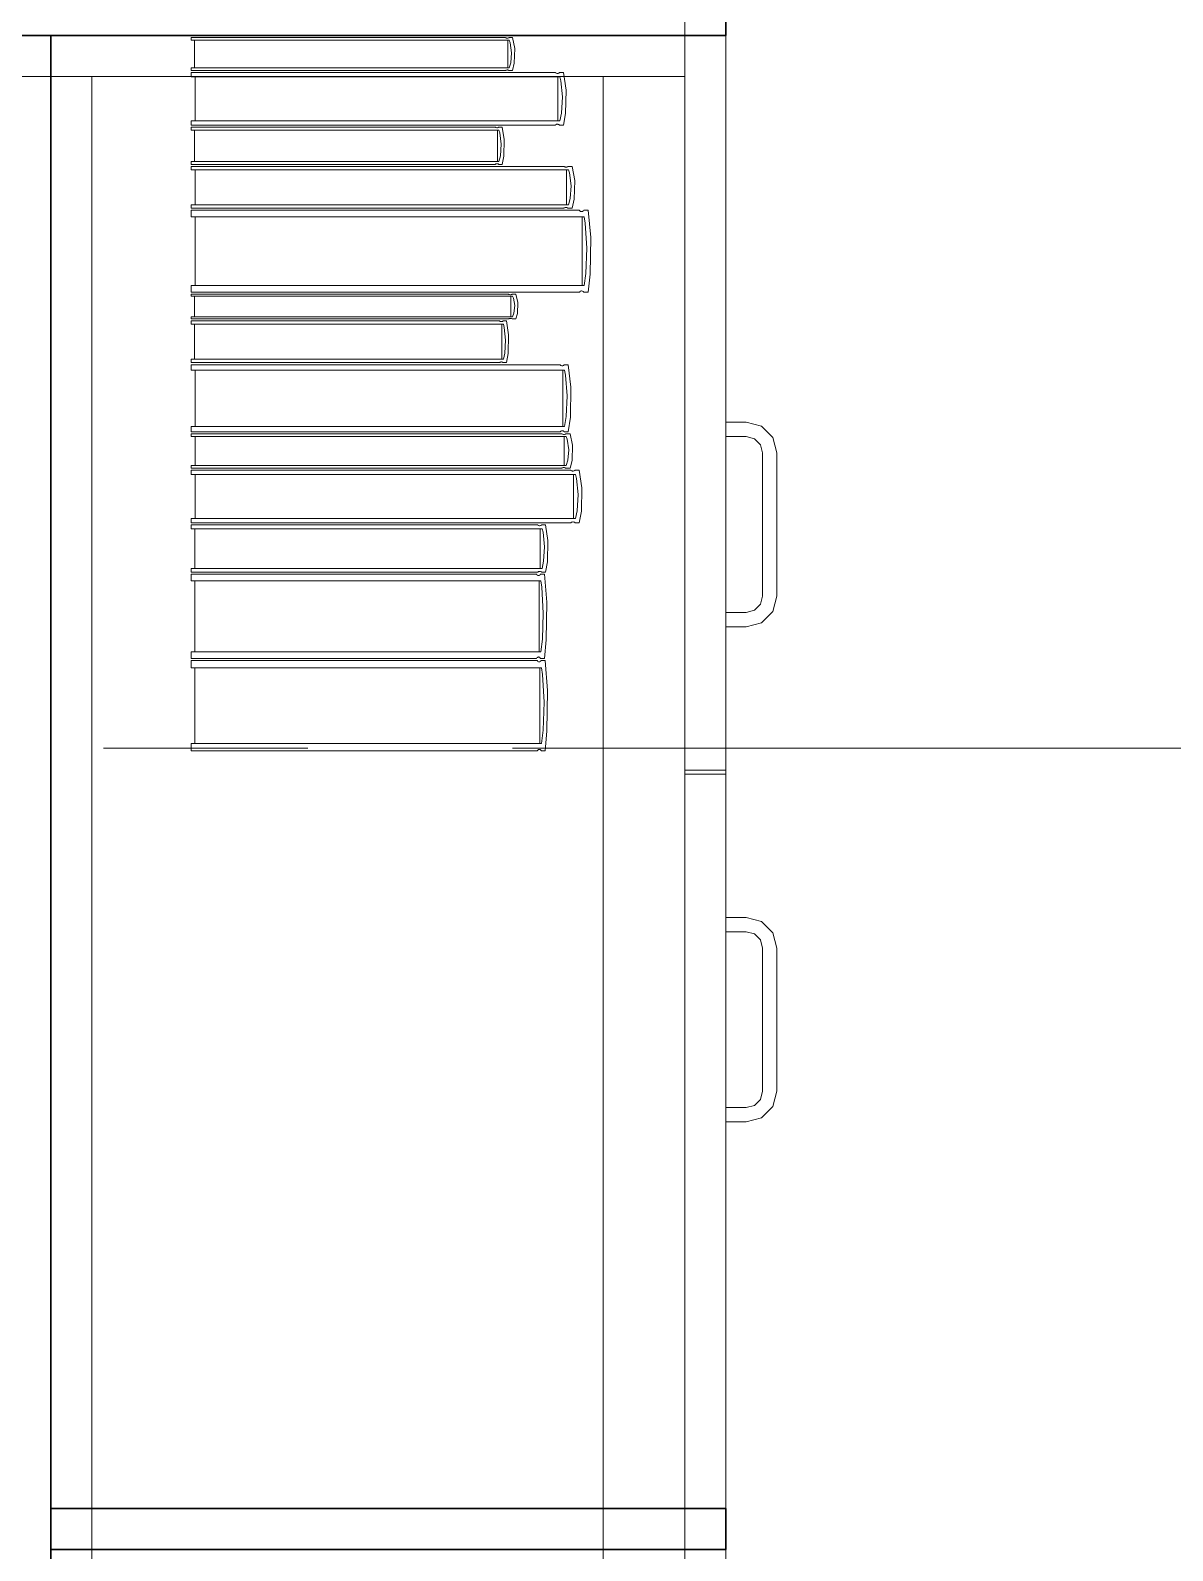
# Model space of a CAD drawing. Header units: inches. Extents: x -38 to 5698, y -33 to 92.
# Drawn here: x 134.531 to 135.089, y 34.015 to 34.758 of the extents above; entities that cross this region are included whole.
import ezdxf

# ---------------------------------------------------------------- set-up
doc = ezdxf.new("R2010")
doc.units = ezdxf.units.IN
doc.header["$MEASUREMENT"] = 0
doc.set_wipeout_variables(frame=1)
doc.linetypes.add('Punto & Raya', pattern=[0.65, 0.5, -0.075, 0, -0.075])
doc.linetypes.add('Wipeout_Contour', pattern=[1, 0, -1])
doc.layers.add('Interior - Mobiliario', color=7, linetype='Continuous')
doc.layers.add('Marcador - Secciones', color=251, linetype='Continuous')

msp = doc.modelspace()

# ---------------------------------------------------------------- linework, layer by layer
at = {"layer": 'Interior - Mobiliario', "color": 175, "linetype": 'Continuous', "lineweight": 13}
for p, q in [((134.54098, 34.755), (134.54098, 33.295)), ((134.85098, 34.755), (134.54098, 34.755)), ((134.85098, 33.295), (134.85098, 34.755)), ((134.76624, 34.74655), (134.76584, 34.74159)), ((134.76755, 34.74142), (134.76775, 34.74863)), ((134.76512, 34.73917), (134.60964, 34.73917)), ((134.60964, 34.73917), (134.60964, 34.73788)), ((134.60964, 34.73788), (134.76325, 34.73788)), ((134.78763, 34.73688), (134.60964, 34.73688)), ((134.60964, 34.73688), (134.60964, 34.73483)), ((134.76325, 34.73788), (134.76338, 34.73797)), ((134.76338, 34.73797), (134.76358, 34.73806)), ((134.76358, 34.73806), (134.7638, 34.73812)), ((134.7638, 34.73812), (134.76403, 34.73815)), ((134.76403, 34.73815), (134.76426, 34.73815)), ((134.76426, 34.73815), (134.76448, 34.73811)), ((134.76448, 34.73811), (134.7647, 34.73804)), ((134.7647, 34.73804), (134.7649, 34.73795)), ((134.7649, 34.73795), (134.76499, 34.73788)), ((134.76499, 34.73788), (134.76669, 34.73788)), ((134.76584, 34.74159), (134.76512, 34.73917)), ((134.76669, 34.73788), (134.76755, 34.74142)), ((134.78773, 34.73678), (134.78763, 34.73688)), ((134.78796, 34.73663), (134.78773, 34.73678)), ((134.78821, 34.73652), (134.78796, 34.73663)), ((134.78848, 34.73646), (134.78821, 34.73652)), ((134.78875, 34.73645), (134.78848, 34.73646)), ((134.78901, 34.7365), (134.78875, 34.73645)), ((134.78926, 34.7366), (134.78901, 34.7365)), ((134.7895, 34.73675), (134.78926, 34.7366)), ((134.78965, 34.73688), (134.7895, 34.73675)), ((134.79163, 34.73688), (134.78965, 34.73688)), ((134.79285, 34.72833), (134.79163, 34.73688)), ((134.81098, 34.735), (134.56098, 34.735)), ((134.60964, 34.73483), (134.78981, 34.73483)), ((134.61146, 34.73483), (134.61146, 34.71328)), ((134.7889, 34.71328), (134.7889, 34.73483)), ((134.78981, 34.73483), (134.79035, 34.73289)), ((134.79035, 34.73289), (134.79111, 34.72502)), ((134.79262, 34.71686), (134.79285, 34.72833)), ((134.85098, 34.735), (134.81098, 34.735)), ((134.79111, 34.72502), (134.79064, 34.71712)), ((134.78981, 34.71328), (134.60964, 34.71328)), ((134.60964, 34.71328), (134.60964, 34.71123)), ((134.79064, 34.71712), (134.78981, 34.71328)), ((134.79163, 34.71123), (134.79262, 34.71686)), ((134.60964, 34.71123), (134.78763, 34.71123)), ((134.75826, 34.71023), (134.60964, 34.71023)), ((134.60964, 34.71023), (134.60964, 34.70877)), ((134.60964, 34.70877), (134.76007, 34.70877)), ((134.61116, 34.70877), (134.61116, 34.69349)), ((134.75834, 34.71016), (134.75826, 34.71023)), ((134.75853, 34.71005), (134.75834, 34.71016)), ((134.75874, 34.70997), (134.75853, 34.71005)), ((134.75896, 34.70993), (134.75874, 34.70997)), ((134.75919, 34.70993), (134.75896, 34.70993)), ((134.75941, 34.70996), (134.75919, 34.70993)), ((134.75931, 34.69349), (134.75931, 34.70877)), ((134.75962, 34.71003), (134.75941, 34.70996)), ((134.75982, 34.71013), (134.75962, 34.71003)), ((134.75994, 34.71023), (134.75982, 34.71013)), ((134.76159, 34.71023), (134.75994, 34.71023)), ((134.76007, 34.70877), (134.76052, 34.7074)), ((134.76052, 34.7074), (134.76116, 34.70182)), ((134.76261, 34.70416), (134.76159, 34.71023)), ((134.78763, 34.71123), (134.78778, 34.71137)), ((134.78778, 34.71137), (134.78802, 34.71151)), ((134.78802, 34.71151), (134.78827, 34.71161)), ((134.78827, 34.71161), (134.78854, 34.71166)), ((134.78854, 34.71166), (134.7888, 34.71165)), ((134.7888, 34.71165), (134.78907, 34.71159)), ((134.78907, 34.71159), (134.78932, 34.71149)), ((134.78932, 34.71149), (134.78955, 34.71133)), ((134.78955, 34.71133), (134.78965, 34.71123)), ((134.78965, 34.71123), (134.79163, 34.71123)), ((134.76116, 34.70182), (134.76077, 34.69622)), ((134.76242, 34.69603), (134.76261, 34.70416)), ((134.76007, 34.69349), (134.60964, 34.69349)), ((134.60964, 34.69349), (134.60964, 34.69204)), ((134.60964, 34.69204), (134.75826, 34.69204)), ((134.79179, 34.69104), (134.60964, 34.69104)), ((134.60964, 34.69104), (134.60964, 34.6894)), ((134.75826, 34.69204), (134.75838, 34.69213)), ((134.75838, 34.69213), (134.75858, 34.69224)), ((134.75858, 34.69224), (134.75879, 34.69231)), ((134.75879, 34.69231), (134.75901, 34.69234)), ((134.75901, 34.69234), (134.75924, 34.69234)), ((134.75924, 34.69234), (134.75946, 34.6923)), ((134.75946, 34.6923), (134.75966, 34.69222)), ((134.75966, 34.69222), (134.75986, 34.69211)), ((134.75986, 34.69211), (134.75994, 34.69204)), ((134.75994, 34.69204), (134.76159, 34.69204)), ((134.76077, 34.69622), (134.76007, 34.69349)), ((134.76159, 34.69204), (134.76242, 34.69603)), ((134.7919, 34.69096), (134.79179, 34.69104)), ((134.79213, 34.69083), (134.7919, 34.69096)), ((134.79239, 34.69075), (134.79213, 34.69083)), ((134.79266, 34.6907), (134.79239, 34.69075)), ((134.79293, 34.69069), (134.79266, 34.6907)), ((134.7932, 34.69073), (134.79293, 34.69069)), ((134.79346, 34.69081), (134.7932, 34.69073)), ((134.7937, 34.69093), (134.79346, 34.69081)), ((134.79386, 34.69104), (134.7937, 34.69093)), ((134.79588, 34.69104), (134.79386, 34.69104)), ((134.79713, 34.68422), (134.79588, 34.69104)), ((134.60964, 34.6894), (134.79402, 34.6894)), ((134.6115, 34.6894), (134.6115, 34.67222)), ((134.79309, 34.67222), (134.79309, 34.6894)), ((134.79402, 34.6894), (134.79457, 34.68785)), ((134.79457, 34.68785), (134.79535, 34.68158)), ((134.7969, 34.67507), (134.79713, 34.68422)), ((134.79535, 34.68158), (134.79487, 34.67529)), ((134.79402, 34.67222), (134.60964, 34.67222)), ((134.60964, 34.67222), (134.60964, 34.67059)), ((134.60964, 34.67059), (134.79179, 34.67059)), ((134.79939, 34.66959), (134.60964, 34.66959)), ((134.60964, 34.66959), (134.60964, 34.66638)), ((134.79179, 34.67059), (134.79195, 34.6707)), ((134.79195, 34.6707), (134.79219, 34.67081)), ((134.79219, 34.67081), (134.79245, 34.67089)), ((134.79245, 34.67089), (134.79272, 34.67093)), ((134.79272, 34.67093), (134.79299, 34.67092)), ((134.79299, 34.67092), (134.79326, 34.67088)), ((134.79326, 34.67088), (134.79352, 34.67079)), ((134.79352, 34.67079), (134.79375, 34.67067)), ((134.79375, 34.67067), (134.79386, 34.67059)), ((134.79386, 34.67059), (134.79588, 34.67059)), ((134.79487, 34.67529), (134.79402, 34.67222)), ((134.79588, 34.67059), (134.7969, 34.67507)), ((134.7995, 34.66943), (134.79939, 34.66959)), ((134.79974, 34.66919), (134.7995, 34.66943)), ((134.80001, 34.66902), (134.79974, 34.66919)), ((134.80029, 34.66893), (134.80001, 34.66902)), ((134.80058, 34.66892), (134.80029, 34.66893)), ((134.80086, 34.66899), (134.80058, 34.66892)), ((134.80113, 34.66914), (134.80086, 34.66899)), ((134.80138, 34.66937), (134.80113, 34.66914)), ((134.80154, 34.66959), (134.80138, 34.66937)), ((134.80365, 34.66959), (134.80154, 34.66959)), ((134.80495, 34.65623), (134.80365, 34.66959)), ((134.60964, 34.66638), (134.80171, 34.66638)), ((134.61158, 34.66638), (134.61158, 34.63274)), ((134.80074, 34.63274), (134.80074, 34.66638)), ((134.80171, 34.66638), (134.80229, 34.66335)), ((134.80229, 34.66335), (134.8031, 34.65106)), ((134.80471, 34.63832), (134.80495, 34.65623)), ((134.8031, 34.65106), (134.8026, 34.63874)), ((134.8026, 34.63874), (134.80171, 34.63274)), ((134.80171, 34.63274), (134.60964, 34.63274)), ((134.60964, 34.63274), (134.60964, 34.62953)), ((134.80365, 34.62953), (134.80471, 34.63832)), ((134.60964, 34.62953), (134.79939, 34.62953)), ((134.76479, 34.62853), (134.60964, 34.62853)), ((134.60964, 34.62853), (134.60964, 34.62757)), ((134.60964, 34.62757), (134.76668, 34.62757)), ((134.61123, 34.62757), (134.61123, 34.61746)), ((134.76487, 34.62849), (134.76479, 34.62853)), ((134.76507, 34.62841), (134.76487, 34.62849)), ((134.76529, 34.62836), (134.76507, 34.62841)), ((134.76552, 34.62834), (134.76529, 34.62836)), ((134.76575, 34.62833), (134.76552, 34.62834)), ((134.76599, 34.62835), (134.76575, 34.62833)), ((134.76589, 34.61746), (134.76589, 34.62757)), ((134.76621, 34.6284), (134.76599, 34.62835)), ((134.76641, 34.62847), (134.76621, 34.6284)), ((134.76654, 34.62853), (134.76641, 34.62847)), ((134.76827, 34.62853), (134.76654, 34.62853)), ((134.76668, 34.62757), (134.76715, 34.62666)), ((134.76715, 34.62666), (134.76781, 34.62297)), ((134.76933, 34.62452), (134.76827, 34.62853)), ((134.76913, 34.61914), (134.76933, 34.62452)), ((134.79939, 34.62953), (134.79955, 34.62975)), ((134.79955, 34.62975), (134.7998, 34.62998)), ((134.7998, 34.62998), (134.80007, 34.63013)), ((134.80007, 34.63013), (134.80035, 34.6302)), ((134.80035, 34.6302), (134.80064, 34.63019)), ((134.80064, 34.63019), (134.80092, 34.6301)), ((134.80092, 34.6301), (134.80119, 34.62993)), ((134.80119, 34.62993), (134.80143, 34.62969)), ((134.80143, 34.62969), (134.80154, 34.62953)), ((134.80154, 34.62953), (134.80365, 34.62953)), ((134.76668, 34.61746), (134.60964, 34.61746)), ((134.60964, 34.61746), (134.60964, 34.6165)), ((134.60964, 34.6165), (134.76479, 34.6165)), ((134.76479, 34.6165), (134.76492, 34.61656)), ((134.76492, 34.61656), (134.76512, 34.61663)), ((134.76512, 34.61663), (134.76534, 34.61667)), ((134.76534, 34.61667), (134.76557, 34.6167)), ((134.76557, 34.6167), (134.76581, 34.61669)), ((134.76581, 34.61669), (134.76604, 34.61667)), ((134.76604, 34.61667), (134.76625, 34.61662)), ((134.76625, 34.61662), (134.76645, 34.61654)), ((134.76645, 34.61654), (134.76654, 34.6165)), ((134.76654, 34.6165), (134.76827, 34.6165)), ((134.76741, 34.61926), (134.76668, 34.61746)), ((134.76781, 34.62297), (134.76741, 34.61926)), ((134.76827, 34.6165), (134.76913, 34.61914)), ((134.76037, 34.6155), (134.60964, 34.6155)), ((134.60964, 34.6155), (134.60964, 34.61386)), ((134.60964, 34.61386), (134.76221, 34.61386)), ((134.61118, 34.61386), (134.61118, 34.59675)), ((134.76046, 34.61542), (134.76037, 34.6155)), ((134.76065, 34.61529), (134.76046, 34.61542)), ((134.76086, 34.61521), (134.76065, 34.61529)), ((134.76109, 34.61516), (134.76086, 34.61521)), ((134.76131, 34.61515), (134.76109, 34.61516)), ((134.76154, 34.61519), (134.76131, 34.61515)), ((134.76144, 34.59675), (134.76144, 34.61386)), ((134.76175, 34.61527), (134.76154, 34.61519)), ((134.76195, 34.61539), (134.76175, 34.61527)), ((134.76208, 34.6155), (134.76195, 34.61539)), ((134.76375, 34.6155), (134.76208, 34.6155)), ((134.76221, 34.61386), (134.76267, 34.61232)), ((134.76267, 34.61232), (134.76331, 34.60607)), ((134.76479, 34.6087), (134.76375, 34.6155)), ((134.76331, 34.60607), (134.76292, 34.5998)), ((134.7646, 34.59959), (134.76479, 34.6087)), ((134.76221, 34.59675), (134.60964, 34.59675)), ((134.60964, 34.59675), (134.60964, 34.59512)), ((134.60964, 34.59512), (134.76037, 34.59512)), ((134.78994, 34.59412), (134.60964, 34.59412)), ((134.60964, 34.59412), (134.60964, 34.59149)), ((134.76037, 34.59512), (134.7605, 34.59523)), ((134.7605, 34.59523), (134.7607, 34.59534)), ((134.7607, 34.59534), (134.76091, 34.59542)), ((134.76091, 34.59542), (134.76114, 34.59546)), ((134.76114, 34.59546), (134.76136, 34.59545)), ((134.76136, 34.59545), (134.76159, 34.59541)), ((134.76159, 34.59541), (134.7618, 34.59532)), ((134.7618, 34.59532), (134.76199, 34.5952)), ((134.76199, 34.5952), (134.76208, 34.59512)), ((134.76208, 34.59512), (134.76375, 34.59512)), ((134.76292, 34.5998), (134.76221, 34.59675)), ((134.76375, 34.59512), (134.7646, 34.59959)), ((134.79004, 34.59399), (134.78994, 34.59412)), ((134.79198, 34.59412), (134.79183, 34.59394)), ((134.79398, 34.59412), (134.79198, 34.59412)), ((134.79522, 34.58318), (134.79398, 34.59412)), ((134.60964, 34.59149), (134.79214, 34.59149)), ((134.61148, 34.59149), (134.61148, 34.56394)), ((134.79027, 34.59379), (134.79004, 34.59399)), ((134.79052, 34.59365), (134.79027, 34.59379)), ((134.79079, 34.59358), (134.79052, 34.59365)), ((134.79106, 34.59357), (134.79079, 34.59358)), ((134.79133, 34.59363), (134.79106, 34.59357)), ((134.79122, 34.56394), (134.79122, 34.59149)), ((134.79159, 34.59375), (134.79133, 34.59363)), ((134.79183, 34.59394), (134.79159, 34.59375)), ((134.79214, 34.59149), (134.79268, 34.58901)), ((134.79268, 34.58901), (134.79345, 34.57895)), ((134.79499, 34.56851), (134.79522, 34.58318)), ((134.79345, 34.57895), (134.79298, 34.56885)), ((134.79298, 34.56885), (134.79214, 34.56394)), ((134.79398, 34.56132), (134.79499, 34.56851)), ((134.88098, 34.566), (134.87098, 34.566)), ((134.87098, 34.566), (134.87098, 34.559)), ((134.88848, 34.56399), (134.88098, 34.566)), ((134.79214, 34.56394), (134.60964, 34.56394)), ((134.60964, 34.56394), (134.60964, 34.56132)), ((134.60964, 34.56132), (134.78994, 34.56132)), ((134.79073, 34.56032), (134.60964, 34.56032)), ((134.60964, 34.56032), (134.60964, 34.55898)), ((134.60964, 34.55898), (134.79294, 34.55898)), ((134.61149, 34.55898), (134.61149, 34.54489)), ((134.78994, 34.56132), (134.79009, 34.56149)), ((134.79009, 34.56149), (134.79032, 34.56168)), ((134.79032, 34.56168), (134.79058, 34.56181)), ((134.79058, 34.56181), (134.79085, 34.56187)), ((134.79084, 34.56025), (134.79073, 34.56032)), ((134.79107, 34.56015), (134.79084, 34.56025)), ((134.79085, 34.56187), (134.79112, 34.56186)), ((134.79132, 34.56008), (134.79107, 34.56015)), ((134.79112, 34.56186), (134.79139, 34.56178)), ((134.79159, 34.56004), (134.79132, 34.56008)), ((134.79139, 34.56178), (134.79164, 34.56164)), ((134.79186, 34.56004), (134.79159, 34.56004)), ((134.79164, 34.56164), (134.79187, 34.56145)), ((134.79213, 34.56007), (134.79186, 34.56004)), ((134.79187, 34.56145), (134.79198, 34.56132)), ((134.79198, 34.56132), (134.79398, 34.56132)), ((134.79202, 34.54489), (134.79202, 34.55898)), ((134.79239, 34.56013), (134.79213, 34.56007)), ((134.79263, 34.56023), (134.79239, 34.56013)), ((134.79278, 34.56032), (134.79263, 34.56023)), ((134.7948, 34.56032), (134.79278, 34.56032)), ((134.79294, 34.55898), (134.79349, 34.55771)), ((134.79349, 34.55771), (134.79427, 34.55256)), ((134.79604, 34.55473), (134.7948, 34.56032)), ((134.87098, 34.559), (134.88098, 34.559)), ((134.88098, 34.559), (134.88498, 34.55793)), ((134.88498, 34.55793), (134.88791, 34.555)), ((134.89397, 34.5585), (134.88848, 34.56399)), ((134.89598, 34.551), (134.89397, 34.5585)), ((134.79427, 34.55256), (134.7938, 34.5474)), ((134.79581, 34.54723), (134.79604, 34.55473)), ((134.88791, 34.555), (134.88898, 34.551)), ((134.88898, 34.551), (134.88898, 34.481)), ((134.89598, 34.481), (134.89598, 34.551)), ((134.79294, 34.54489), (134.60964, 34.54489)), ((134.60964, 34.54489), (134.60964, 34.54355)), ((134.60964, 34.54355), (134.79073, 34.54355)), ((134.79518, 34.54255), (134.60964, 34.54255)), ((134.60964, 34.54255), (134.60964, 34.54049)), ((134.79073, 34.54355), (134.79089, 34.54364)), ((134.79089, 34.54364), (134.79112, 34.54374)), ((134.79112, 34.54374), (134.79138, 34.5438)), ((134.79138, 34.5438), (134.79165, 34.54383)), ((134.79165, 34.54383), (134.79192, 34.54383)), ((134.79192, 34.54383), (134.79219, 34.54379)), ((134.79219, 34.54379), (134.79245, 34.54372)), ((134.79245, 34.54372), (134.79268, 34.54362)), ((134.79268, 34.54362), (134.79278, 34.54355)), ((134.79278, 34.54355), (134.7948, 34.54355)), ((134.7938, 34.5474), (134.79294, 34.54489)), ((134.7948, 34.54355), (134.79581, 34.54723)), ((134.79528, 34.54245), (134.79518, 34.54255)), ((134.79552, 34.5423), (134.79528, 34.54245)), ((134.79578, 34.54219), (134.79552, 34.5423)), ((134.79606, 34.54213), (134.79578, 34.54219)), ((134.79634, 34.54212), (134.79606, 34.54213)), ((134.79661, 34.54217), (134.79634, 34.54212)), ((134.79688, 34.54227), (134.79661, 34.54217)), ((134.79712, 34.54241), (134.79688, 34.54227)), ((134.79728, 34.54255), (134.79712, 34.54241)), ((134.79934, 34.54255), (134.79728, 34.54255)), ((134.80061, 34.53397), (134.79934, 34.54255)), ((134.60964, 34.54049), (134.79744, 34.54049)), ((134.61154, 34.54049), (134.61154, 34.51887)), ((134.79649, 34.51887), (134.79649, 34.54049)), ((134.79744, 34.54049), (134.798, 34.53854)), ((134.798, 34.53854), (134.7988, 34.53065)), ((134.7988, 34.53065), (134.79831, 34.52273)), ((134.80038, 34.52246), (134.80061, 34.53397)), ((134.79831, 34.52273), (134.79744, 34.51887)), ((134.79934, 34.51681), (134.80038, 34.52246)), ((134.79744, 34.51887), (134.60964, 34.51887)), ((134.60964, 34.51887), (134.60964, 34.51681)), ((134.60964, 34.51681), (134.79518, 34.51681)), ((134.77905, 34.51581), (134.60964, 34.51581)), ((134.60964, 34.51581), (134.60964, 34.51396)), ((134.60964, 34.51396), (134.78111, 34.51396)), ((134.61137, 34.51396), (134.61137, 34.49457)), ((134.77914, 34.51572), (134.77905, 34.51581)), ((134.77936, 34.51558), (134.77914, 34.51572)), ((134.7796, 34.51548), (134.77936, 34.51558)), ((134.77985, 34.51543), (134.7796, 34.51548)), ((134.7801, 34.51542), (134.77985, 34.51543)), ((134.78036, 34.51547), (134.7801, 34.51542)), ((134.78025, 34.49457), (134.78025, 34.51396)), ((134.7806, 34.51556), (134.78036, 34.51547)), ((134.78082, 34.51569), (134.7806, 34.51556)), ((134.78096, 34.51581), (134.78082, 34.51569)), ((134.78285, 34.51581), (134.78096, 34.51581)), ((134.78111, 34.51396), (134.78163, 34.51221)), ((134.78401, 34.50811), (134.78285, 34.51581)), ((134.79518, 34.51681), (134.79533, 34.51695)), ((134.79533, 34.51695), (134.79558, 34.5171)), ((134.79558, 34.5171), (134.79584, 34.51719)), ((134.79584, 34.51719), (134.79612, 34.51724)), ((134.79612, 34.51724), (134.7964, 34.51724)), ((134.7964, 34.51724), (134.79667, 34.51718)), ((134.79667, 34.51718), (134.79693, 34.51707)), ((134.79693, 34.51707), (134.79717, 34.51691)), ((134.79717, 34.51691), (134.79728, 34.51681)), ((134.79728, 34.51681), (134.79934, 34.51681)), ((134.78163, 34.51221), (134.78235, 34.50513)), ((134.78235, 34.50513), (134.78191, 34.49802)), ((134.78379, 34.49778), (134.78401, 34.50811)), ((134.78191, 34.49802), (134.78111, 34.49457)), ((134.78285, 34.49272), (134.78379, 34.49778)), ((134.78111, 34.49457), (134.60964, 34.49457)), ((134.60964, 34.49457), (134.60964, 34.49272)), ((134.60964, 34.49272), (134.77905, 34.49272)), ((134.77847, 34.49172), (134.60964, 34.49172)), ((134.60964, 34.49172), (134.60964, 34.48843)), ((134.77857, 34.49156), (134.77847, 34.49172)), ((134.77878, 34.49131), (134.77857, 34.49156)), ((134.77902, 34.49113), (134.77878, 34.49131)), ((134.77927, 34.49104), (134.77902, 34.49113)), ((134.77905, 34.49272), (134.77919, 34.49284)), ((134.77919, 34.49284), (134.77941, 34.49297)), ((134.77952, 34.49103), (134.77927, 34.49104)), ((134.77941, 34.49297), (134.77965, 34.49306)), ((134.77978, 34.49111), (134.77952, 34.49103)), ((134.77965, 34.49306), (134.7799, 34.4931)), ((134.78002, 34.49126), (134.77978, 34.49111)), ((134.7799, 34.4931), (134.78016, 34.4931)), ((134.78024, 34.4915), (134.78002, 34.49126)), ((134.78016, 34.4931), (134.78041, 34.49305)), ((134.78038, 34.49172), (134.78024, 34.4915)), ((134.78226, 34.49172), (134.78038, 34.49172)), ((134.78041, 34.49305), (134.78065, 34.49295)), ((134.78065, 34.49295), (134.78087, 34.49281)), ((134.78087, 34.49281), (134.78096, 34.49272)), ((134.78096, 34.49272), (134.78285, 34.49272)), ((134.78342, 34.47799), (134.78226, 34.49172)), ((134.60964, 34.48843), (134.78053, 34.48843)), ((134.61137, 34.48843), (134.61137, 34.45385)), ((134.77967, 34.45385), (134.77967, 34.48843)), ((134.78053, 34.48843), (134.78104, 34.4853)), ((134.78104, 34.4853), (134.78176, 34.47269)), ((134.7832, 34.45959), (134.78342, 34.47799)), ((134.88791, 34.477), (134.88498, 34.47407)), ((134.88898, 34.481), (134.88791, 34.477)), ((134.89397, 34.4735), (134.89598, 34.481)), ((134.78176, 34.47269), (134.78133, 34.46002)), ((134.87098, 34.473), (134.87098, 34.466)), ((134.88098, 34.473), (134.87098, 34.473)), ((134.88498, 34.47407), (134.88098, 34.473)), ((134.88098, 34.466), (134.88848, 34.46801)), ((134.88848, 34.46801), (134.89397, 34.4735)), ((134.87098, 34.466), (134.88098, 34.466)), ((134.78053, 34.45385), (134.60964, 34.45385)), ((134.60964, 34.45385), (134.60964, 34.45056)), ((134.78133, 34.46002), (134.78053, 34.45385)), ((134.78226, 34.45056), (134.7832, 34.45959)), ((134.60964, 34.45056), (134.77847, 34.45056)), ((134.77881, 34.44956), (134.60964, 34.44956)), ((134.60964, 34.44956), (134.60964, 34.44603)), ((134.60964, 34.44603), (134.78088, 34.44603)), ((134.61137, 34.44603), (134.61137, 34.40891)), ((134.77847, 34.45056), (134.77861, 34.45078)), ((134.77861, 34.45078), (134.77883, 34.45102)), ((134.77891, 34.44939), (134.77881, 34.44956)), ((134.77883, 34.45102), (134.77908, 34.45117)), ((134.77912, 34.44912), (134.77891, 34.44939)), ((134.77908, 34.45117), (134.77933, 34.45125)), ((134.77936, 34.44893), (134.77912, 34.44912)), ((134.77933, 34.45125), (134.77958, 34.45124)), ((134.77961, 34.44883), (134.77936, 34.44893)), ((134.77958, 34.45124), (134.77983, 34.45114)), ((134.77987, 34.44882), (134.77961, 34.44883)), ((134.77983, 34.45114), (134.78007, 34.45097)), ((134.78012, 34.4489), (134.77987, 34.44882)), ((134.78001, 34.40891), (134.78001, 34.44603)), ((134.78007, 34.45097), (134.78029, 34.45072)), ((134.78036, 34.44907), (134.78012, 34.4489)), ((134.78029, 34.45072), (134.78038, 34.45056)), ((134.78058, 34.44932), (134.78036, 34.44907)), ((134.78038, 34.45056), (134.78226, 34.45056)), ((134.78073, 34.44956), (134.78058, 34.44932)), ((134.78261, 34.44956), (134.78073, 34.44956)), ((134.78088, 34.44603), (134.78139, 34.44267)), ((134.78377, 34.43483), (134.78261, 34.44956)), ((134.78139, 34.44267), (134.78211, 34.42913)), ((134.78355, 34.41507), (134.78377, 34.43483)), ((134.78211, 34.42913), (134.78167, 34.41553)), ((134.78088, 34.40891), (134.60964, 34.40891)), ((134.60964, 34.40891), (134.60964, 34.40538)), ((134.78167, 34.41553), (134.78088, 34.40891)), ((134.78261, 34.40538), (134.78355, 34.41507)), ((134.60964, 34.40538), (134.77881, 34.40538)), ((134.77881, 34.40538), (134.77895, 34.40561)), ((134.77895, 34.40561), (134.77917, 34.40587)), ((134.77917, 34.40587), (134.77942, 34.40603)), ((134.77942, 34.40603), (134.77967, 34.40611)), ((134.77967, 34.40611), (134.77992, 34.4061)), ((134.77992, 34.4061), (134.78017, 34.406)), ((134.78017, 34.406), (134.78041, 34.40582)), ((134.78041, 34.40582), (134.78063, 34.40555)), ((134.78063, 34.40555), (134.78073, 34.40538)), ((134.78073, 34.40538), (134.78261, 34.40538)), ((134.87098, 34.396), (134.85098, 34.396)), ((134.87098, 34.394), (134.85098, 34.394)), ((134.87098, 34.324), (134.88098, 34.324)), ((134.87098, 34.317), (134.87098, 34.324)), ((134.88098, 34.324), (134.88848, 34.32199)), ((134.88848, 34.32199), (134.89397, 34.3165)), ((134.88098, 34.317), (134.87098, 34.317)), ((134.88498, 34.31593), (134.88098, 34.317)), ((134.88791, 34.313), (134.88498, 34.31593)), ((134.88898, 34.309), (134.88791, 34.313)), ((134.89397, 34.3165), (134.89598, 34.309)), ((134.88898, 34.239), (134.88898, 34.309)), ((134.89598, 34.309), (134.89598, 34.239)), ((134.88791, 34.235), (134.88898, 34.239)), ((134.89598, 34.239), (134.89397, 34.2315)), ((134.87098, 34.231), (134.88098, 34.231)), ((134.87098, 34.224), (134.87098, 34.231)), ((134.88098, 34.231), (134.88498, 34.23207)), ((134.88498, 34.23207), (134.88791, 34.235)), ((134.89397, 34.2315), (134.88848, 34.22601)), ((134.88098, 34.224), (134.87098, 34.224)), ((134.88848, 34.22601), (134.88098, 34.224))]:
    msp.add_line(p, q, dxfattribs=at)

# ---------------------------------------------------------------- next in the draw order: wipeouts: each hides what was drawn before it
at = {"color": 254, "linetype": 'Wipeout_Contour', "lineweight": 0, "ltscale": 3387.795463}
msp.add_wipeout([(134.87098, 34.015), (134.87098, 34.035), (134.54098, 34.035), (134.54098, 34.015)], dxfattribs=at).dxf.layer = 'Interior - Mobiliario'

# ---------------------------------------------------------------- next in the draw order: linework, layer by layer
at = {"layer": 'Interior - Mobiliario', "color": 175, "linetype": 'Continuous', "lineweight": 13}
for p, q in [((134.56098, 33.315), (134.56098, 34.735)), ((134.81098, 34.735), (134.81098, 33.315)), ((134.85098, 33.315), (134.85098, 34.735)), ((134.85098, 34.035), (134.85098, 34.394)), ((134.87098, 34.035), (134.87098, 34.394)), ((134.54098, 34.035), (134.54098, 34.015)), ((134.87098, 34.035), (134.54098, 34.035)), ((134.87098, 34.035), (134.85098, 34.035)), ((134.87098, 34.015), (134.87098, 34.035)), ((134.87098, 34.015), (134.87098, 34.035)), ((134.54098, 34.015), (134.87098, 34.015)), ((134.85098, 34.015), (134.85098, 33.656)), ((134.87098, 34.015), (134.85098, 34.015)), ((134.87098, 34.015), (134.87098, 33.656))]:
    msp.add_line(p, q, dxfattribs=at)
at = {"layer": 'Interior - Mobiliario', "color": 175, "linetype": 'Continuous', "lineweight": 30}
for p, q in [((134.87098, 34.035), (134.54098, 34.035)), ((134.54098, 34.035), (134.54098, 34.015)), ((134.87098, 34.035), (134.87098, 34.015)), ((134.87098, 34.015), (134.54098, 34.015))]:
    msp.add_line(p, q, dxfattribs=at)

# ---------------------------------------------------------------- next in the draw order: wipeouts: each hides what was drawn before it
at = {"color": 254, "linetype": 'Wipeout_Contour', "lineweight": 0, "ltscale": 3387.097231}
msp.add_wipeout([(134.54098, 33.295), (134.54098, 34.755), (134.52098, 34.755), (134.52098, 33.295)], dxfattribs=at).dxf.layer = 'Interior - Mobiliario'

# ---------------------------------------------------------------- next in the draw order: linework, layer by layer
at = {"layer": 'Interior - Mobiliario', "color": 175, "linetype": 'Continuous', "lineweight": 30}
for q in [(134.52098, 34.755), (134.54098, 33.295)]:
    msp.add_line((134.54098, 34.755), q, dxfattribs=at)
at = {"layer": 'Interior - Mobiliario', "color": 175, "linetype": 'Continuous', "lineweight": 13}
for p, q in [((134.54098, 34.755), (134.52098, 34.755)), ((134.54098, 33.295), (134.54098, 34.755)), ((134.56098, 34.735), (134.52098, 34.735)), ((134.54098, 34.035), (134.54098, 34.015)), ((134.87098, 34.035), (134.54098, 34.035)), ((134.54098, 34.015), (134.87098, 34.015))]:
    msp.add_line(p, q, dxfattribs=at)
at = {"layer": 'Marcador - Secciones', "color": 251, "linetype": 'Punto & Raya', "lineweight": 13}
msp.add_line((97.16665, 34.40671), (148.44025, 34.40671), dxfattribs=at)

# ---------------------------------------------------------------- next in the draw order: wipeouts: each hides what was drawn before it
at = {"color": 254, "linetype": 'Wipeout_Contour', "lineweight": 0, "ltscale": 3387.8757}
msp.add_wipeout([(134.87098, 34.755), (134.87098, 34.775), (134.52098, 34.775), (134.52098, 34.755)], dxfattribs=at).dxf.layer = 'Interior - Mobiliario'

# ---------------------------------------------------------------- next in the draw order: linework, layer by layer
at = {"layer": 'Interior - Mobiliario', "color": 175, "linetype": 'Continuous', "lineweight": 13}
for p, q in [((134.85098, 34.735), (134.85098, 34.775)), ((134.87098, 34.755), (134.87098, 34.775)), ((134.87098, 34.775), (134.87098, 33.275)), ((134.52098, 34.755), (134.87098, 34.755)), ((134.87098, 34.755), (134.52098, 34.755)), ((134.54098, 34.755), (134.54098, 33.295)), ((134.87098, 34.755), (134.54098, 34.755)), ((134.54098, 34.755), (134.54098, 33.295)), ((134.85098, 34.755), (134.54098, 34.755)), ((134.54098, 34.755), (134.54098, 33.295)), ((134.85098, 34.755), (134.54098, 34.755)), ((134.76325, 34.754), (134.60964, 34.754)), ((134.60964, 34.754), (134.60964, 34.75271)), ((134.60964, 34.75271), (134.76512, 34.75271)), ((134.61121, 34.75271), (134.61121, 34.73917)), ((134.76333, 34.75394), (134.76325, 34.754)), ((134.76353, 34.75384), (134.76333, 34.75394)), ((134.76375, 34.75377), (134.76353, 34.75384)), ((134.76397, 34.75373), (134.76375, 34.75377)), ((134.76421, 34.75373), (134.76397, 34.75373)), ((134.76443, 34.75376), (134.76421, 34.75373)), ((134.76434, 34.73917), (134.76434, 34.75271)), ((134.76465, 34.75382), (134.76443, 34.75376)), ((134.76486, 34.75391), (134.76465, 34.75382)), ((134.76499, 34.754), (134.76486, 34.75391)), ((134.76669, 34.754), (134.76499, 34.754)), ((134.76512, 34.75271), (134.76559, 34.75149)), ((134.76559, 34.75149), (134.76624, 34.74655)), ((134.76775, 34.74863), (134.76669, 34.754)), ((134.85098, 33.295), (134.85098, 34.755)), ((134.85098, 33.295), (134.85098, 34.755)), ((134.85098, 34.755), (134.85098, 34.396)), ((134.87098, 34.755), (134.85098, 34.755)), ((134.87098, 33.295), (134.87098, 34.755)), ((134.87098, 33.295), (134.87098, 34.755)), ((134.87098, 34.755), (134.87098, 34.396))]:
    msp.add_line(p, q, dxfattribs=at)
at = {"layer": 'Interior - Mobiliario', "color": 175, "linetype": 'Continuous', "lineweight": 30}
for p, q in [((134.87098, 34.775), (134.87098, 34.755)), ((134.87098, 34.755), (134.52098, 34.755))]:
    msp.add_line(p, q, dxfattribs=at)

doc.saveas('drawing.dxf')
